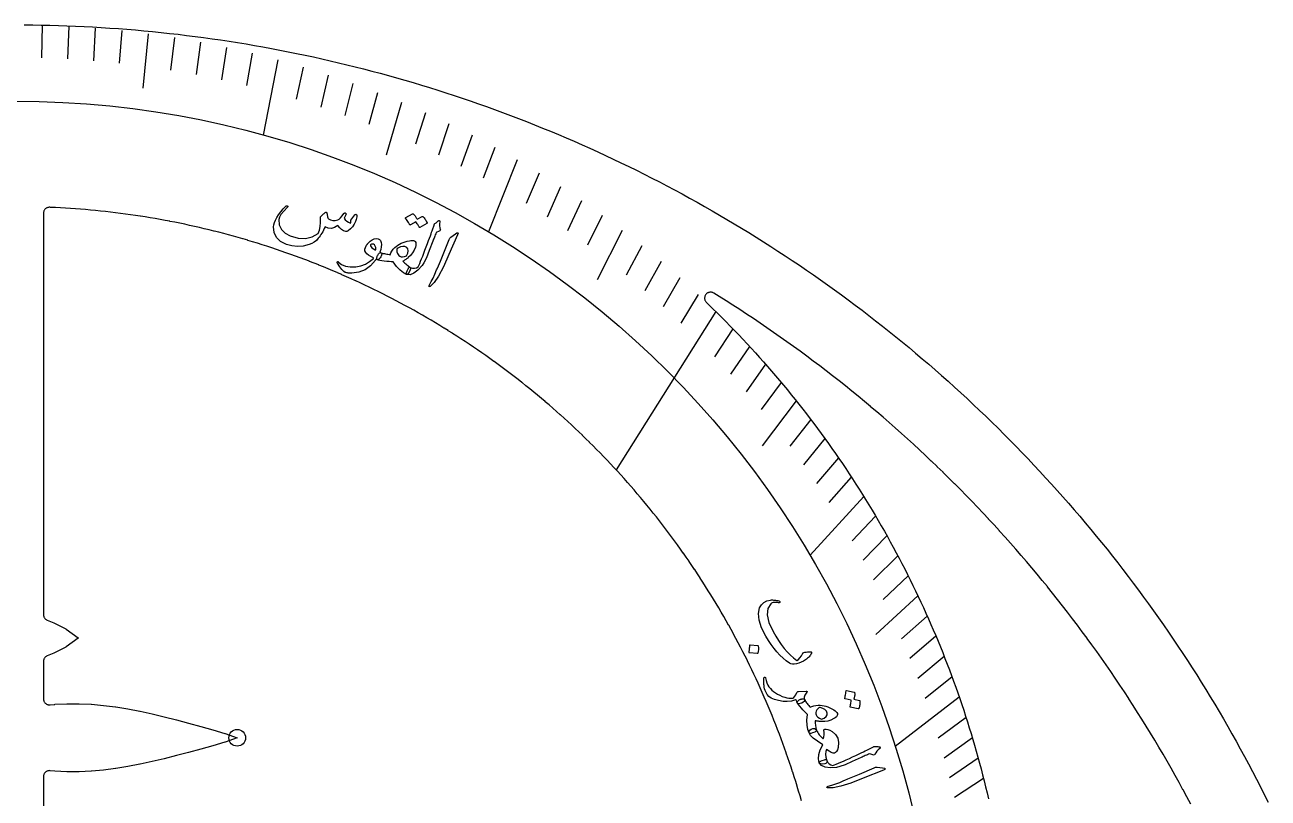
# Model space of a CAD drawing. Header units: millimetres. Extents: x -58 to 58, y -58 to 58.
# Drawn here: x 0.4 to 52.4, y 26.1 to 58.5 of the extents above; entities that cross this region are included whole.
import ezdxf

# ---------------------------------------------------------------- set-up
doc = ezdxf.new("R2010")
doc.units = ezdxf.units.MM
for name, color, linetype in [('CUT_INNER', 6, 'Continuous'), ('CUT_OUTER', 1, 'Continuous'), ('ENGRAVE', 7, 'Continuous'), ('ENGRAVE_FINE', 8, 'Continuous'), ('TEXT', 5, 'Continuous')]:
    doc.layers.add(name, color=color, linetype=linetype)

msp = doc.modelspace()

# ---------------------------------------------------------------- linework, layer by layer
at = {"layer": 'CUT_INNER'}
for points in [[(32.8834, 26.0352), (32.826, 26.2353), (32.8256, 26.2368), (32.767, 26.4366), (32.7666, 26.438), (32.7068, 26.6374), (32.7063, 26.6389), (32.6453, 26.8379), (32.6448, 26.8394), (32.5826, 27.0381), (32.5821, 27.0395), (32.5186, 27.2378), (32.5181, 27.2392), (32.4535, 27.4371), (32.453, 27.4386), (32.3871, 27.636), (32.3866, 27.6375), (32.3195, 27.8346), (32.319, 27.836), (32.2506, 28.0327), (32.2501, 28.0341), (32.1806, 28.2303), (32.1801, 28.2318), (32.1093, 28.4276), (32.1088, 28.429), (32.0369, 28.6244), (32.0363, 28.6258), (31.9632, 28.8207), (31.9627, 28.8222), (31.8883, 29.0166), (31.8878, 29.018), (31.8123, 29.212), (31.8117, 29.2135), (31.735, 29.407), (31.7344, 29.4084), (31.6565, 29.6015), (31.656, 29.6029), (31.5769, 29.7955), (31.5763, 29.7969), (31.496, 29.989), (31.4954, 29.9904), (31.414, 30.182), (31.4134, 30.1834), (31.3308, 30.3745), (31.3302, 30.3759), (31.2464, 30.5665), (31.2458, 30.5679), (31.1608, 30.7579), (31.1602, 30.7593), (31.0741, 30.9489), (31.0735, 30.9503), (30.9862, 31.1393), (30.9855, 31.1407), (30.8971, 31.3291), (30.8964, 31.3305), (30.8069, 31.5184), (30.8062, 31.5198), (30.7155, 31.7072), (30.7148, 31.7086), (30.6229, 31.8954), (30.6222, 31.8968), (30.5292, 32.083), (30.5285, 32.0844), (30.4343, 32.27), (30.4336, 32.2714), (30.3383, 32.4565), (30.3376, 32.4578), (30.2412, 32.6423), (30.2405, 32.6437), (30.1429, 32.8276), (30.1422, 32.8289), (30.0435, 33.0122), (30.0427, 33.0136), (29.9429, 33.1963), (29.9422, 33.1976), (29.8412, 33.3797), (29.8405, 33.381), (29.7384, 33.5625), (29.7377, 33.5638), (29.6345, 33.7446), (29.6337, 33.746), (29.5295, 33.9261), (29.5287, 33.9275), (29.4233, 34.107), (29.4225, 34.1083), (29.3161, 34.2872), (29.3153, 34.2885), (29.2077, 34.4668), (29.2069, 34.4681), (29.0982, 34.6457), (29.0974, 34.647), (28.9877, 34.8239), (28.9869, 34.8252), (28.876, 35.0014), (28.8752, 35.0027), (28.7633, 35.1782), (28.7625, 35.1795), (28.6495, 35.3544), (28.6486, 35.3556), (28.5346, 35.5298), (28.5337, 35.5311), (28.4186, 35.7045), (28.4178, 35.7058), (28.3016, 35.8785), (28.3007, 35.8798), (28.1835, 36.0518), (28.1826, 36.0531), (28.0643, 36.2244), (28.0634, 36.2257), (27.9441, 36.3962), (27.9432, 36.3975), (27.8228, 36.5673), (27.8219, 36.5686), (27.7005, 36.7377), (27.6996, 36.7389), (27.5771, 36.9073), (27.5762, 36.9085), (27.4527, 37.0761), (27.4518, 37.0773), (27.3272, 37.2442), (27.3263, 37.2454), (27.2008, 37.4114), (27.1998, 37.4127), (27.0733, 37.578), (27.0723, 37.5792), (26.9448, 37.7437), (26.9438, 37.7449), (26.8152, 37.9086), (26.8143, 37.9098), (26.6847, 38.0728), (26.6838, 38.0739), (26.5532, 38.2361), (26.5522, 38.2373), (26.4206, 38.3986), (26.4197, 38.3998), (26.2871, 38.5603), (26.2861, 38.5615), (26.1526, 38.7212), (26.1516, 38.7224), (26.0171, 38.8813), (26.0161, 38.8824), (25.8806, 39.0405), (25.8796, 39.0416), (25.7431, 39.1989), (25.7421, 39.2), (25.6047, 39.3564), (25.6037, 39.3575), (25.4653, 39.5131), (25.4643, 39.5142), (25.3249, 39.6689), (25.3239, 39.67), (25.1836, 39.8238), (25.1826, 39.825), (25.0414, 39.9779), (25.0403, 39.9791), (24.8982, 40.1311), (24.8971, 40.1323), (24.754, 40.2835), (24.753, 40.2846), (24.609, 40.4349), (24.6079, 40.436), (24.463, 40.5855), (24.4619, 40.5866), (24.316, 40.7351), (24.315, 40.7362), (24.1682, 40.8839), (24.1671, 40.885), (24.0195, 41.0317), (24.0184, 41.0328), (23.8698, 41.1786), (23.8687, 41.1797), (23.7193, 41.3246), (23.7182, 41.3257), (23.5678, 41.4697), (23.5667, 41.4708), (23.4155, 41.6139), (23.4144, 41.6149), (23.2623, 41.7571), (23.2612, 41.7581), (23.1082, 41.8993), (23.1071, 41.9004), (22.9533, 42.0406), (22.9521, 42.0417), (22.7975, 42.181), (22.7963, 42.182), (22.6408, 42.3204), (22.6396, 42.3214), (22.4833, 42.4588), (22.4821, 42.4599), (22.3249, 42.5963), (22.3237, 42.5973), (22.1657, 42.7328), (22.1645, 42.7338), (22.0056, 42.8683), (22.0044, 42.8693), (21.8447, 43.0029), (21.8436, 43.0038), (21.683, 43.1364), (21.6819, 43.1374), (21.5205, 43.269), (21.5193, 43.2699), (21.3572, 43.4005), (21.356, 43.4015), (21.1931, 43.531), (21.1919, 43.532), (21.0281, 43.6606), (21.0269, 43.6615), (20.8624, 43.7891), (20.8612, 43.79), (20.6959, 43.9166), (20.6947, 43.9175), (20.5286, 44.0431), (20.5274, 44.044), (20.3606, 44.1685), (20.3593, 44.1694), (20.1918, 44.2929), (20.1905, 44.2938), (20.0222, 44.4163), (20.0209, 44.4172), (19.8518, 44.5386), (19.8506, 44.5395), (19.6807, 44.6599), (19.6795, 44.6608), (19.5089, 44.7802), (19.5077, 44.781), (19.3364, 44.8993), (19.3351, 44.9002), (19.1631, 45.0174), (19.1618, 45.0183), (18.9891, 45.1345), (18.9878, 45.1353), (18.8143, 45.2505), (18.8131, 45.2513), (18.6389, 45.3654), (18.6376, 45.3662), (18.4628, 45.4792), (18.4615, 45.48), (18.2859, 45.592), (18.2846, 45.5928), (18.1084, 45.7036), (18.1071, 45.7044), (17.9302, 45.8142), (17.9289, 45.815), (17.7513, 45.9236), (17.75, 45.9244), (17.5718, 46.032), (17.5705, 46.0328), (17.3916, 46.1393), (17.3903, 46.1401), (17.2107, 46.2454), (17.2094, 46.2462), (17.0292, 46.3505), (17.0279, 46.3513), (16.8471, 46.4544), (16.8457, 46.4552), (16.6643, 46.5572), (16.6629, 46.558), (16.4809, 46.6589), (16.4795, 46.6597), (16.2968, 46.7595), (16.2955, 46.7602), (16.1122, 46.8589), (16.1108, 46.8596), (15.9269, 46.9572), (15.9256, 46.9579), (15.7411, 47.0544), (15.7397, 47.0551), (15.5546, 47.1504), (15.5533, 47.1511), (15.3676, 47.2452), (15.3662, 47.2459), (15.18, 47.339), (15.1786, 47.3396), (14.9918, 47.4315), (14.9904, 47.4322), (14.8031, 47.5229), (14.8017, 47.5236), (14.6138, 47.6132), (14.6124, 47.6138), (14.4239, 47.7023), (14.4225, 47.7029), (14.2335, 47.7902), (14.2321, 47.7908), (14.0426, 47.8769), (14.0412, 47.8776), (13.8511, 47.9625), (13.8497, 47.9631), (13.6592, 48.0469), (13.6578, 48.0475), (13.4667, 48.1301), (13.4653, 48.1308), (13.2737, 48.2122), (13.2722, 48.2128), (13.0802, 48.293), (13.0787, 48.2936), (12.8862, 48.3727), (12.8847, 48.3733), (12.6917, 48.4512), (12.6903, 48.4517), (12.4967, 48.5285), (12.4953, 48.529), (12.3013, 48.6045), (12.2999, 48.6051), (12.1054, 48.6794), (12.104, 48.68), (11.9091, 48.7531), (11.9076, 48.7536), (11.7123, 48.8256), (11.7108, 48.8261), (11.515, 48.8968), (11.5136, 48.8973), (11.3174, 48.9669), (11.3159, 48.9674), (11.1193, 49.0357), (11.1178, 49.0362), (10.9207, 49.1033), (10.9193, 49.1038), (10.7218, 49.1697), (10.7204, 49.1702), (10.5225, 49.2349), (10.521, 49.2354), (10.3228, 49.2988), (10.3213, 49.2993), (10.1227, 49.3616), (10.1212, 49.362), (9.9222, 49.4231), (9.9207, 49.4235), (9.7213, 49.4833), (9.7198, 49.4838), (9.5201, 49.5424), (9.5186, 49.5428), (9.3185, 49.6002), (9.317, 49.6006), (9.1165, 49.6567), (9.115, 49.6571), (8.9142, 49.712), (8.9127, 49.7124), (8.7116, 49.7661), (8.7101, 49.7665), (8.5087, 49.8189), (8.5072, 49.8193), (8.3054, 49.8705), (8.3039, 49.8709), (8.1018, 49.9209), (8.1003, 49.9212), (7.8979, 49.97), (7.8964, 49.9703), (7.6937, 50.0178), (7.6922, 50.0181), (7.4892, 50.0644), (7.4877, 50.0647), (7.2845, 50.1097), (7.283, 50.11), (7.0795, 50.1538), (7.078, 50.1541), (6.8742, 50.1966), (6.8727, 50.1969), (6.6686, 50.2381), (6.6671, 50.2384), (6.4628, 50.2784), (6.4613, 50.2787), (6.2567, 50.3174), (6.2552, 50.3177), (6.0504, 50.3552), (6.0489, 50.3555), (5.8439, 50.3917), (5.8424, 50.3919), (5.6372, 50.4269), (5.6357, 50.4272), (5.4303, 50.4609), (5.4287, 50.4611), (5.2231, 50.4935), (5.2216, 50.4938), (5.0157, 50.525), (5.0142, 50.5252), (4.8082, 50.5551), (4.8067, 50.5553), (4.6005, 50.584), (4.599, 50.5842), (4.3926, 50.6116), (4.3911, 50.6118), (4.1845, 50.6379), (4.183, 50.6381), (3.9763, 50.6629), (3.9748, 50.6631), (3.768, 50.6867), (3.7664, 50.6868), (3.5595, 50.7091), (3.5579, 50.7093), (3.3508, 50.7303), (3.3493, 50.7305), (3.1421, 50.7503), (3.1405, 50.7504), (2.9332, 50.7689), (2.9316, 50.769), (2.7242, 50.7863), (2.7226, 50.7864), (2.5151, 50.8023), (2.5135, 50.8024), (2.3059, 50.8171), (2.3043, 50.8172), (2.0966, 50.8306), (2.0951, 50.8307), (1.8872, 50.8429), (1.8857, 50.8429), (1.6778, 50.8538), (1.6763, 50.8539), (1.4683, 50.8634), (1.4668, 50.8635), (1.43, 50.865), (1.4048, 50.8647), (1.3798, 50.8619), (1.3552, 50.8566), (1.3313, 50.8489), (1.3082, 50.8388), (1.2863, 50.8264), (1.2658, 50.8119), (1.2468, 50.7954), (1.2295, 50.7771), (1.2142, 50.7572), (1.201, 50.7358), (1.19, 50.7131), (1.1813, 50.6895), (1.175, 50.6652), (1.1713, 50.6403), (1.17, 50.6152), (1.17, 33.8261), (1.1712, 33.8016), (1.1748, 33.7773), (1.1808, 33.7535), (1.189, 33.7304), (1.1995, 33.7082), (1.2122, 33.6872), (1.2268, 33.6675), (1.2433, 33.6493), (1.2615, 33.6328), (1.2812, 33.6182), (1.3022, 33.6056), (1.3244, 33.5951), (1.5979, 33.482), (1.6067, 33.4779), (2.1064, 33.2243), (2.1109, 33.2217), (2.1153, 33.2188), (2.6148, 32.849), (2.6193, 32.8454), (2.6148, 32.8417), (2.1153, 32.472), (2.1109, 32.469), (2.1064, 32.4665), (1.6067, 32.2128), (1.5979, 32.2088), (1.3244, 32.0956), (1.3022, 32.0852), (1.2812, 32.0726), (1.2615, 32.0579), (1.2433, 32.0415), (1.2268, 32.0233), (1.2122, 32.0036), (1.1995, 31.9825), (1.189, 31.9603), (1.1808, 31.9372), (1.1748, 31.9134), (1.1712, 31.8892), (1.17, 31.8646), (1.17, 30.2977), (1.1712, 30.2732), (1.1748, 30.2489), (1.1808, 30.225), (1.1891, 30.2019), (1.1996, 30.1797), (1.2123, 30.1586), (1.2269, 30.1389), (1.2434, 30.1207), (1.2617, 30.1043), (1.2814, 30.0897), (1.3025, 30.0771), (1.3247, 30.0666), (1.3479, 30.0583), (1.3717, 30.0524), (1.396, 30.0489), (1.4206, 30.0477), (1.4451, 30.049), (1.6437, 30.069), (1.6502, 30.0695), (2.1525, 30.094), (2.1587, 30.0941), (2.6614, 30.0937), (2.6672, 30.0936), (3.1704, 30.07), (3.1756, 30.0697), (3.6793, 30.0247), (3.6841, 30.0242), (4.1883, 29.9599), (4.1925, 29.9593), (4.6973, 29.8776), (4.7009, 29.877), (5.2063, 29.7803), (5.2093, 29.7797), (5.7153, 29.6702), (5.7177, 29.6696), (6.2243, 29.5496), (6.2261, 29.5491), (6.7332, 29.4208), (6.7346, 29.4205), (7.2416, 29.2861), (7.7504, 29.1467), (8.2593, 29.0034), (8.2606, 29.003), (8.7651, 28.8552), (8.7722, 28.8529), (9.2713, 28.6735), (9.2765, 28.6714), (9.2713, 28.6692), (8.7722, 28.4898), (8.7651, 28.4875), (8.2606, 28.3397), (8.2593, 28.3393), (7.7521, 28.1965), (7.2436, 28.0572), (6.7346, 27.9222), (6.7332, 27.9219), (6.2261, 27.7936), (6.2243, 27.7931), (5.7177, 27.6731), (5.7153, 27.6726), (5.2093, 27.563), (5.2063, 27.5624), (4.7009, 27.4657), (4.6973, 27.4651), (4.1925, 27.3835), (4.1883, 27.3829), (3.6841, 27.3185), (3.6793, 27.318), (3.1756, 27.2731), (3.1704, 27.2727), (2.6672, 27.2492), (2.6614, 27.249), (2.1587, 27.2486), (2.1525, 27.2488), (1.6502, 27.2732), (1.6437, 27.2737), (1.4451, 27.2937), (1.4206, 27.295), (1.396, 27.2939), (1.3717, 27.2903), (1.3479, 27.2844), (1.3247, 27.2761), (1.3025, 27.2657), (1.2814, 27.2531), (1.2617, 27.2385), (1.2434, 27.222), (1.2269, 27.2038), (1.2123, 27.1841), (1.1996, 27.163), (1.1891, 27.1408), (1.1808, 27.1177), (1.1748, 27.0939), (1.1712, 27.0695), (1.17, 27.045), (1.17, 17.0003)], [(49.1722, 25.8973), (49.0131, 26.1972), (49.0124, 26.1985), (48.8515, 26.4974), (48.8507, 26.4988), (48.688, 26.7967), (48.6872, 26.798), (48.5226, 27.0949), (48.5219, 27.0963), (48.3555, 27.3921), (48.3547, 27.3935), (48.1865, 27.6883), (48.1857, 27.6897), (48.0157, 27.9835), (48.0149, 27.9848), (47.8431, 28.2776), (47.8423, 28.2789), (47.6687, 28.5706), (47.6679, 28.5719), (47.4925, 28.8626), (47.4917, 28.8639), (47.3145, 29.1534), (47.3137, 29.1547), (47.1347, 29.4432), (47.1339, 29.4445), (46.9531, 29.7318), (46.9523, 29.7331), (46.7698, 30.0194), (46.769, 30.0207), (46.5848, 30.3058), (46.5839, 30.3071), (46.3979, 30.5911), (46.3971, 30.5923), (46.2093, 30.8752), (46.2085, 30.8765), (46.019, 31.1581), (46.0182, 31.1594), (45.827, 31.4399), (45.8261, 31.4412), (45.6332, 31.7205), (45.6323, 31.7218), (45.4377, 31.9999), (45.4368, 32.0012), (45.2405, 32.2781), (45.2396, 32.2794), (45.0416, 32.5551), (45.0407, 32.5563), (44.841, 32.8309), (44.8401, 32.8321), (44.6387, 33.1054), (44.6378, 33.1066), (44.4347, 33.3786), (44.4338, 33.3799), (44.2291, 33.6507), (44.2282, 33.6519), (44.0218, 33.9214), (44.0209, 33.9226), (43.8128, 34.1909), (43.8119, 34.1921), (43.6022, 34.4591), (43.6013, 34.4603), (43.3899, 34.726), (43.389, 34.7272), (43.1761, 34.9915), (43.1751, 34.9927), (42.9605, 35.2558), (42.9596, 35.257), (42.7434, 35.5187), (42.7424, 35.5199), (42.5247, 35.7803), (42.5237, 35.7815), (42.3043, 36.0406), (42.3033, 36.0418), (42.0824, 36.2995), (42.0814, 36.3007), (41.8589, 36.557), (41.8579, 36.5582), (41.6338, 36.8132), (41.6327, 36.8143), (41.4071, 37.0679), (41.4061, 37.0691), (41.1789, 37.3213), (41.1778, 37.3225), (40.9491, 37.5733), (40.9481, 37.5744), (40.7178, 37.8238), (40.7167, 37.825), (40.4849, 38.073), (40.4839, 38.0741), (40.2506, 38.3207), (40.2495, 38.3218), (40.0147, 38.5669), (40.0136, 38.568), (39.7773, 38.8117), (39.7762, 38.8128), (39.5384, 39.055), (39.5373, 39.0561), (39.298, 39.2969), (39.2969, 39.298), (39.0561, 39.5373), (39.055, 39.5384), (38.8128, 39.7762), (38.8117, 39.7773), (38.568, 40.0136), (38.5669, 40.0147), (38.3218, 40.2495), (38.3207, 40.2506), (38.0741, 40.4839), (38.073, 40.4849), (37.825, 40.7167), (37.8238, 40.7178), (37.5744, 40.9481), (37.5733, 40.9491), (37.3225, 41.1778), (37.3213, 41.1789), (37.0691, 41.4061), (37.0679, 41.4071), (36.8143, 41.6327), (36.8132, 41.6338), (36.5582, 41.8579), (36.557, 41.8589), (36.3007, 42.0814), (36.2995, 42.0824), (36.0418, 42.3033), (36.0406, 42.3043), (35.7815, 42.5237), (35.7803, 42.5247), (35.5199, 42.7424), (35.5187, 42.7434), (35.257, 42.9596), (35.2558, 42.9605), (34.9927, 43.1751), (34.9915, 43.1761), (34.7272, 43.389), (34.726, 43.3899), (34.4603, 43.6013), (34.4591, 43.6022), (34.1921, 43.8119), (34.1909, 43.8128), (33.9226, 44.0209), (33.9214, 44.0218), (33.6519, 44.2282), (33.6507, 44.2291), (33.3799, 44.4338), (33.3786, 44.4347), (33.1066, 44.6378), (33.1054, 44.6387), (32.8321, 44.8401), (32.8309, 44.841), (32.5563, 45.0407), (32.5551, 45.0416), (32.2794, 45.2396), (32.2781, 45.2405), (32.0012, 45.4368), (31.9999, 45.4377), (31.7218, 45.6323), (31.7205, 45.6332), (31.4412, 45.8261), (31.4399, 45.827), (31.1594, 46.0182), (31.1581, 46.019), (30.8765, 46.2085), (30.8752, 46.2093), (30.5923, 46.3971), (30.5911, 46.3979), (30.3071, 46.5839), (30.3058, 46.5848), (30.0207, 46.769), (30.0194, 46.7698), (29.7331, 46.9523), (29.7318, 46.9531), (29.4445, 47.1339), (29.4432, 47.1347), (29.215, 47.2763), (29.1936, 47.2881), (29.1712, 47.2978), (29.148, 47.3053), (29.1241, 47.3105), (29.0998, 47.3133), (29.0754, 47.3137), (29.051, 47.3117), (29.027, 47.3074), (29.0035, 47.3008), (28.9807, 47.2919), (28.959, 47.2808), (28.9384, 47.2676), (28.9192, 47.2525), (28.9015, 47.2356), (28.8856, 47.217), (28.8716, 47.197), (28.8596, 47.1757), (28.8498, 47.1534), (28.8422, 47.1302), (28.8368, 47.1063), (28.8339, 47.0821), (28.8333, 47.0576), (28.8351, 47.0333), (28.8392, 47.0092), (28.8457, 46.9856), (28.8545, 46.9628), (28.8655, 46.941), (28.8785, 46.9203), (28.8935, 46.901), (28.9103, 46.8833), (28.9958, 46.8013), (29.1799, 46.6228), (29.3628, 46.4432), (29.5447, 46.2625), (29.7254, 46.0807), (29.905, 45.8977), (30.0835, 45.7137), (30.2609, 45.5285), (30.4371, 45.3423), (30.6122, 45.155), (30.7861, 44.9667), (30.9588, 44.7772), (31.1304, 44.5867), (31.3008, 44.3952), (31.4701, 44.2026), (31.6381, 44.009), (31.805, 43.8144), (31.9707, 43.6187), (32.1352, 43.422), (32.2984, 43.2243), (32.4604, 43.0257), (32.6213, 42.826), (32.7809, 42.6254), (32.9392, 42.4237), (33.0963, 42.2211), (33.2522, 42.0176), (33.4068, 41.8131), (33.5602, 41.6076), (33.7123, 41.4012), (33.8631, 41.1939), (34.0126, 40.9857), (34.1609, 40.7765), (34.3079, 40.5664), (34.4536, 40.3555), (34.598, 40.1436), (34.7411, 39.9309), (34.8829, 39.7173), (35.0233, 39.5028), (35.1625, 39.2875), (35.3003, 39.0713), (35.4368, 38.8543), (35.572, 38.6365), (35.7058, 38.4178), (35.8383, 38.1983), (35.9694, 37.978), (36.0992, 37.7569), (36.2276, 37.535), (36.3547, 37.3123), (36.4804, 37.0888), (36.6047, 36.8646), (36.7276, 36.6396), (36.8492, 36.4139), (36.9693, 36.1874), (37.0881, 35.9602), (37.2055, 35.7323), (37.3215, 35.5037), (37.436, 35.2743), (37.5492, 35.0442), (37.661, 34.8135), (37.7713, 34.5821), (37.8802, 34.35), (37.9877, 34.1172), (38.0937, 33.8838), (38.1983, 33.6497), (38.3015, 33.415), (38.4033, 33.1797), (38.5036, 32.9438), (38.6024, 32.7072), (38.6998, 32.47), (38.7957, 32.2323), (38.8902, 31.994), (38.9832, 31.755), (39.0747, 31.5156), (39.1648, 31.2755), (39.2534, 31.0349), (39.3405, 30.7938), (39.4261, 30.5522), (39.5103, 30.31), (39.593, 30.0673), (39.6741, 29.8241), (39.7538, 29.5804), (39.832, 29.3363), (39.9087, 29.0916), (39.9839, 28.8465), (40.0575, 28.6009), (40.1297, 28.3549), (40.2004, 28.1085), (40.2695, 27.8616), (40.3371, 27.6143), (40.4032, 27.3666), (40.4678, 27.1185), (40.5309, 26.87), (40.5924, 26.6211), (40.6524, 26.3718), (40.7109, 26.1222)]]:
    msp.add_lwpolyline(points, dxfattribs=at)
at = {"layer": 'CUT_OUTER'}
msp.add_lwpolyline([(0.3589, 58.4989), (0.7179, 58.4956), (1.0768, 58.4901), (1.3942, 58.4833), (1.3942, 58.4833), (1.4349, 58.4824), (1.7937, 58.4725), (2.1525, 58.4604), (2.5111, 58.4461), (2.8697, 58.4296), (3.2282, 58.4109), (3.5865, 58.39), (3.9447, 58.3668), (4.3028, 58.3415), (4.6607, 58.314), (5.0184, 58.2844), (5.3759, 58.2525), (5.7332, 58.2184), (6.0904, 58.1821), (6.4472, 58.1436), (6.8039, 58.103), (7.1603, 58.0601), (7.5164, 58.0151), (7.8722, 57.9679), (8.2278, 57.9185), (8.583, 57.8669), (8.9379, 57.8132), (9.2924, 57.7573), (9.6467, 57.6991), (10.0005, 57.6389), (10.354, 57.5764), (10.7071, 57.5118), (11.0598, 57.445), (11.412, 57.3761), (11.7639, 57.305), (12.1153, 57.2317), (12.4662, 57.1563), (12.8167, 57.0787), (13.1667, 56.999), (13.5162, 56.9172), (13.8651, 56.8332), (14.2136, 56.747), (14.5615, 56.6587), (14.9089, 56.5683), (15.2557, 56.4758), (15.602, 56.3811), (15.9476, 56.2843), (16.2927, 56.1854), (16.6371, 56.0844), (16.9809, 55.9812), (17.3241, 55.876), (17.6666, 55.7686), (18.0085, 55.6592), (18.3497, 55.5476), (18.6901, 55.434), (19.0299, 55.3183), (19.369, 55.2005), (19.7073, 55.0806), (20.0449, 54.9586), (20.3818, 54.8346), (20.7179, 54.7085), (21.0531, 54.5804), (21.3876, 54.4501), (21.7213, 54.3179), (22.0542, 54.1836), (22.3863, 54.0472), (22.7175, 53.9089), (23.0478, 53.7685), (23.3773, 53.626), (23.7059, 53.4816), (24.0336, 53.3351), (24.3604, 53.1866), (24.6863, 53.0362), (25.0113, 52.8837), (25.3353, 52.7292), (25.6584, 52.5728), (25.9805, 52.4144), (26.3016, 52.254), (26.6217, 52.0916), (26.9408, 51.9273), (27.2589, 51.761), (27.576, 51.5928), (27.8921, 51.4226), (28.2071, 51.2505), (28.521, 51.0764), (28.8339, 50.9005), (29.1457, 50.7226), (29.4563, 50.5428), (29.7659, 50.3611), (30.0744, 50.1775), (30.3817, 49.992), (30.6878, 49.8047), (30.9929, 49.6154), (31.2967, 49.4243), (31.5994, 49.2314), (31.9009, 49.0366), (32.2012, 48.8399), (32.5002, 48.6414), (32.7981, 48.4411), (33.0947, 48.2389), (33.39, 48.0349), (33.6842, 47.8291), (33.977, 47.6216), (34.2686, 47.4122), (34.5588, 47.201), (34.8478, 46.9881), (35.1355, 46.7734), (35.4218, 46.5569), (35.7068, 46.3387), (35.9904, 46.1187), (36.2727, 45.897), (36.5537, 45.6736), (36.8332, 45.4485), (37.1114, 45.2216), (37.3882, 44.993), (37.6636, 44.7628), (37.9375, 44.5308), (38.21, 44.2972), (38.4811, 44.0619), (38.7507, 43.825), (39.0189, 43.5864), (39.2856, 43.3462), (39.5509, 43.1043), (39.8146, 42.8608), (40.0768, 42.6157), (40.3376, 42.369), (40.5968, 42.1207), (40.8545, 41.8708), (41.1106, 41.6193), (41.3652, 41.3663), (41.6182, 41.1117), (41.8697, 40.8556), (42.1196, 40.5979), (42.3679, 40.3387), (42.6146, 40.0779), (42.8598, 39.8157), (43.1033, 39.552), (43.3451, 39.2868), (43.5854, 39.0201), (43.824, 38.7519), (44.0609, 38.4823), (44.2962, 38.2112), (44.5298, 37.9387), (44.7618, 37.6647), (44.9921, 37.3894), (45.2206, 37.1126), (45.4475, 36.8344), (45.6726, 36.5549), (45.8961, 36.2739), (46.1178, 35.9916), (46.3378, 35.708), (46.556, 35.423), (46.7725, 35.1367), (46.9872, 34.849), (47.2001, 34.5601), (47.4113, 34.2698), (47.6207, 33.9782), (47.8283, 33.6854), (48.0341, 33.3913), (48.238, 33.0959), (48.4402, 32.7993), (48.6405, 32.5015), (48.8391, 32.2024), (49.0357, 31.9022), (49.2306, 31.6007), (49.4235, 31.298), (49.6146, 30.9942), (49.8039, 30.6891), (49.9912, 30.383), (50.1767, 30.0757), (50.3603, 29.7672), (50.542, 29.4577), (50.7218, 29.147), (50.8997, 28.8352), (51.0757, 28.5224), (51.2497, 28.2084), (51.4218, 27.8934), (51.592, 27.5774), (51.7603, 27.2603), (51.9266, 26.9422), (52.0909, 26.6231), (52.2533, 26.3029), (52.4137, 25.9818)], dxfattribs=at)
at = {"layer": 'ENGRAVE'}
for points in [[(10.973, 57.0334), (10.3677, 53.8871)], [(20.9875, 52.8466), (19.7944, 49.8423)], [(29.2979, 46.5072), (25.1267, 39.8858)], [(35.4923, 38.7653), (33.2447, 36.3104)], [(39.4901, 30.3686), (36.8078, 28.3058)]]:
    msp.add_lwpolyline(points, dxfattribs=at)
for centre, radius in [((0, 16.7167), 38.5892), ((9.2774, 28.6714), 0.351)]:
    msp.add_circle(centre, radius, dxfattribs=at)
at = {"layer": 'ENGRAVE_FINE'}
for points in [[(1.1139, 58.4851), (1.0878, 57.1165)], [(2.2268, 58.4406), (2.1746, 57.0726)], [(3.3376, 58.3665), (3.2594, 56.9994)], [(4.4454, 58.2628), (4.3412, 56.8973)], [(5.5492, 58.1299), (5.3322, 55.857)], [(6.6479, 57.9678), (6.4918, 56.6063)], [(7.7406, 57.7767), (7.5586, 56.418)], [(8.8263, 57.5571), (8.6184, 56.2015)], [(9.9041, 57.3092), (9.6704, 55.9571)], [(12.0321, 56.7301), (11.7471, 55.3862)], [(13.0806, 56.3997), (12.77, 55.0605)], [(14.1176, 56.0427), (13.7815, 54.7087)], [(15.1422, 55.6597), (14.7808, 54.3312)], [(16.1537, 55.2511), (15.5091, 53.0466)], [(17.1512, 54.8176), (16.7394, 53.5014)], [(18.134, 54.3598), (17.6972, 53.0503)], [(19.1015, 53.8782), (18.6398, 52.5759)], [(20.0528, 53.3736), (19.5664, 52.0788)], [(21.9048, 52.2979), (21.3693, 51.0194)], [(22.8042, 51.7283), (22.2444, 50.4585)], [(23.6852, 51.1384), (23.1013, 49.8777)], [(24.5472, 50.5291), (23.9394, 49.2779)], [(25.3898, 49.901), (24.3367, 47.8313)], [(26.2126, 49.255), (25.5574, 48.0239)], [(27.0151, 48.5919), (26.3366, 47.3714)], [(27.7971, 47.9123), (27.0953, 46.7028)], [(28.5581, 47.2172), (27.8334, 46.019)], [(30.0163, 45.7832), (29.2464, 44.6088)], [(30.7131, 45.046), (29.9208, 43.8841)], [(31.388, 44.2964), (30.5737, 43.1472)], [(32.0409, 43.5351), (31.2048, 42.3991)], [(32.6717, 42.7629), (31.2412, 40.8906)], [(33.2803, 41.9806), (32.4014, 40.8719)], [(33.8667, 41.1889), (32.9667, 40.0944)], [(34.4308, 40.3887), (33.5101, 39.3087)], [(34.9727, 39.5806), (34.0315, 38.5154)], [(35.9897, 37.9436), (35.0085, 36.909)], [(36.4651, 37.1161), (35.4642, 36.0974)], [(36.9185, 36.2836), (35.8983, 35.281)], [(37.3501, 35.4468), (36.3109, 34.4605)], [(37.7599, 34.6062), (35.9947, 32.9884)], [(38.1482, 33.7624), (37.072, 32.8099)], [(38.5152, 32.9162), (37.4209, 31.981)], [(38.861, 32.0681), (37.749, 31.1505)], [(39.1859, 31.2187), (38.0565, 30.319)], [(39.7739, 29.5182), (38.6108, 28.655)], [(40.0375, 28.6682), (38.8582, 27.8237)], [(40.2813, 27.8189), (39.0859, 26.9934)], [(40.5054, 26.971), (39.2945, 26.1647)]]:
    msp.add_lwpolyline(points, dxfattribs=at)
at = {"layer": 'TEXT'}
for points in [[(14.1991, 50.5509), (14.2114, 50.5632), (14.2236, 50.5705), (14.2358, 50.5729), (14.2479, 50.5703), (14.2617, 50.5625), (14.2718, 50.5522), (14.2784, 50.5394), (14.2814, 50.5242), (14.2831, 50.4735), (14.2748, 50.4151), (14.2567, 50.3489), (14.2286, 50.2748), (14.1706, 50.159), (14.1004, 50.0554), (14.0179, 49.9639), (13.9234, 49.8844), (13.8954, 49.8675), (13.868, 49.8567), (13.8413, 49.8522), (13.8152, 49.8539), (13.7303, 49.8829), (13.6471, 49.9344), (13.5656, 50.0082), (13.4855, 50.1045), (13.3517, 50.0208), (13.2185, 49.9826), (13.0856, 49.9898), (12.9526, 50.0426), (12.9202, 49.9719), (12.8869, 49.9048), (12.8528, 49.8411), (12.818, 49.781), (12.7822, 49.724), (12.7453, 49.6696), (12.7073, 49.6178), (12.6682, 49.5687), (12.5887, 49.4834), (12.4983, 49.4112), (12.3969, 49.3519), (12.2846, 49.3054), (12.0413, 49.244), (11.8024, 49.2248), (11.5672, 49.2478), (11.3349, 49.3129), (11.0908, 49.4373), (10.9191, 49.6009), (10.8195, 49.8049), (10.7921, 50.0501), (10.8039, 50.1314), (10.8312, 50.2231), (10.8741, 50.3253), (10.9329, 50.4377), (11.0078, 50.5575), (11.098, 50.6781), (11.2039, 50.7993), (11.3254, 50.9209), (11.3344, 50.9282), (11.3437, 50.9323), (11.3535, 50.9334), (11.3638, 50.9315), (11.3733, 50.9273), (11.381, 50.9219), (11.3867, 50.9151), (11.3906, 50.9071), (11.3915, 50.8968), (11.3897, 50.887), (11.3851, 50.8776), (11.3778, 50.8687), (11.2204, 50.7054), (11.1081, 50.5654), (11.0403, 50.4489), (11.0166, 50.3563), (11.0373, 50.1279), (11.1242, 49.9378), (11.2773, 49.7854), (11.4966, 49.6696), (11.8271, 49.5764), (12.1308, 49.5611), (12.4093, 49.6246), (12.6635, 49.7676), (12.7157, 49.9057), (12.7492, 50.0599), (12.7636, 50.2301), (12.7585, 50.4166), (12.7563, 50.4361), (12.7573, 50.4524), (12.7616, 50.4656), (12.769, 50.4755), (12.8021, 50.5069), (12.8335, 50.5362), (12.8631, 50.5635), (12.891, 50.5887), (12.9169, 50.6114), (12.9408, 50.6312), (12.9627, 50.6481), (12.9824, 50.6621), (12.9926, 50.6673), (13.0014, 50.6676), (13.0089, 50.6631), (13.0149, 50.6536), (13.0174, 50.6472), (13.0207, 50.6376), (13.0247, 50.6247), (13.0294, 50.6086), (13.0345, 50.5894), (13.0394, 50.5673), (13.0441, 50.5423), (13.0487, 50.5144), (13.0589, 50.4602), (13.0695, 50.4196), (13.0803, 50.3927), (13.0915, 50.3795), (13.1779, 50.3371), (13.2731, 50.3172), (13.3773, 50.3196), (13.4907, 50.3444), (13.5392, 50.3715), (13.5977, 50.4243), (13.6662, 50.5028), (13.7448, 50.6069), (13.7523, 50.6168), (13.7618, 50.6239), (13.7731, 50.6282), (13.7864, 50.6298), (13.7981, 50.6295), (13.8084, 50.6268), (13.8171, 50.6217), (13.8244, 50.6143), (13.8289, 50.5876), (13.8176, 50.5456), (13.7903, 50.4881), (13.7473, 50.4153), (13.7994, 50.3447), (13.862, 50.2866), (13.9351, 50.2409), (14.0188, 50.2075), (14.0281, 50.2327), (14.0334, 50.2542), (14.0345, 50.272), (14.0315, 50.2859), (14.0272, 50.2997), (14.0263, 50.312), (14.0289, 50.3229), (14.0348, 50.3324)], [(17.012, 50.4851), (17.0184, 50.487), (17.0257, 50.4864), (17.0338, 50.4833), (17.0429, 50.4777), (17.0707, 50.4485), (17.0968, 50.4185), (17.1211, 50.3879), (17.1436, 50.3565), (17.1646, 50.3241), (17.184, 50.2904), (17.2019, 50.2554), (17.2182, 50.2191), (17.2201, 50.2096), (17.2188, 50.2012), (17.2142, 50.194), (17.2065, 50.1879), (16.9156, 50.0225), (16.9095, 50.0215), (16.9029, 50.0248), (16.8959, 50.0325), (16.8883, 50.0446), (16.884, 50.0544), (16.876, 50.0688), (16.8646, 50.0879), (16.8495, 50.1116), (16.8308, 50.1402), (16.8083, 50.1741), (16.7819, 50.2132), (16.7516, 50.2575), (16.5251, 50.1276), (16.5162, 50.1246), (16.5078, 50.127), (16.5, 50.1347), (16.4926, 50.1478), (16.4863, 50.1591), (16.476, 50.1765), (16.4618, 50.1999), (16.4436, 50.2293), (16.421, 50.265), (16.3936, 50.3071), (16.3612, 50.3556), (16.3239, 50.4105), (16.3209, 50.4181), (16.321, 50.4242), (16.324, 50.4289), (16.3301, 50.4321), (16.6168, 50.5911), (16.6232, 50.5931), (16.6305, 50.5926), (16.6387, 50.5896), (16.6478, 50.5841), (16.6723, 50.5609), (16.6952, 50.5367), (16.7165, 50.5114), (16.7363, 50.4851), (16.7545, 50.4579), (16.7713, 50.4302), (16.7867, 50.4018), (16.8007, 50.3729)], [(17.546, 50.1816), (17.597, 50.2227), (17.6371, 50.2554), (17.6663, 50.2798), (17.6846, 50.2959), (17.6974, 50.3055), (17.7099, 50.3106), (17.7222, 50.3111), (17.7344, 50.3071), (17.7459, 50.2984), (17.7532, 50.2867), (17.7562, 50.2721), (17.7549, 50.2546), (17.7463, 50.1698), (17.7469, 50.0891), (17.7565, 50.0123), (17.7752, 49.9395), (17.7793, 49.9172), (17.7735, 49.8976), (17.7577, 49.8808), (17.7319, 49.8667), (17.6038, 49.8057), (17.5849, 49.7579), (17.5664, 49.711), (17.5483, 49.6648), (17.5306, 49.6195), (17.5134, 49.575), (17.4966, 49.5314), (17.4802, 49.4885), (17.4642, 49.4465), (17.3153, 49.0576), (17.1905, 48.7582), (17.0905, 48.5477), (17.0155, 48.4261), (16.8325, 48.2306), (16.6636, 48.104), (16.5086, 48.0463), (16.367, 48.0575), (16.3638, 48.0591), (16.3606, 48.0608), (16.3574, 48.0625), (16.3542, 48.0641), (16.3448, 48.0924), (16.3544, 48.1408), (16.3832, 48.2093), (16.4311, 48.2979), (16.4513, 48.3294), (16.4729, 48.3488), (16.496, 48.356), (16.5203, 48.351), (16.6109, 48.3246), (16.6948, 48.3186), (16.7722, 48.3331), (16.8431, 48.3681), (16.8766, 48.4375), (16.9127, 48.5175), (16.9516, 48.6081), (16.9932, 48.7092), (17.0374, 48.8203), (17.0842, 48.941), (17.1336, 49.0713), (17.1855, 49.2112), (17.2374, 49.3481), (17.2836, 49.4715), (17.324, 49.5812), (17.3588, 49.6772), (17.3884, 49.7594), (17.4131, 49.8275), (17.4331, 49.8814), (17.4483, 49.9212), (17.5118, 50.1248), (17.5204, 50.1437), (17.5289, 50.1594), (17.5374, 50.1721), (17.546, 50.1816)], [(15.0631, 48.6599), (14.858, 48.4216), (14.6239, 48.2508), (14.361, 48.1467), (14.0691, 48.1084), (14.0309, 48.1083), (13.9936, 48.1094), (13.9575, 48.1118), (13.9224, 48.1154), (13.8887, 48.1204), (13.8566, 48.1269), (13.8261, 48.135), (13.7973, 48.1445), (13.7328, 48.185), (13.6575, 48.2626), (13.5711, 48.3772), (13.4729, 48.5288), (13.4638, 48.5484), (13.4605, 48.565), (13.4631, 48.5787), (13.4717, 48.5893), (13.4834, 48.5953), (13.4953, 48.5953), (13.5076, 48.5891), (13.5201, 48.5768), (13.6429, 48.467), (13.8035, 48.3978), (14.0025, 48.3685), (14.2406, 48.3783), (14.4507, 48.4183), (14.643, 48.4893), (14.8176, 48.5917), (14.9745, 48.7259), (14.9767, 48.7322), (14.9771, 48.7378), (14.9757, 48.7428), (14.9725, 48.7471), (14.8629, 48.8062), (14.7729, 48.8639), (14.7026, 48.9204), (14.6521, 48.9758), (14.6223, 49.0393), (14.6177, 49.1105), (14.6383, 49.1895), (14.6844, 49.2762), (14.6916, 49.2872), (14.6994, 49.2982), (14.7076, 49.3093), (14.7163, 49.3203), (14.7257, 49.3316), (14.7358, 49.3434), (14.7465, 49.3555), (14.758, 49.3682), (14.8406, 49.4461), (14.9243, 49.5039), (15.0091, 49.5412), (15.095, 49.5583), (15.1728, 49.5533), (15.2331, 49.5249), (15.2759, 49.473), (15.301, 49.3978), (15.3102, 49.3051), (15.3032, 49.2057), (15.2802, 49.0996), (15.2413, 48.9867), (15.2479, 48.9837), (15.2543, 48.9811), (15.2606, 48.9787), (15.2668, 48.9767), (15.273, 48.9746), (15.2794, 48.9723), (15.2858, 48.9696), (15.2923, 48.9666), (15.3123, 48.9513), (15.3227, 48.9288), (15.3237, 48.899), (15.3152, 48.8621), (15.3007, 48.8239), (15.2824, 48.787), (15.2602, 48.7515), (15.2341, 48.7173), (15.2078, 48.6888), (15.1848, 48.6704), (15.1652, 48.6622), (15.1488, 48.6641), (15.0868, 48.6934), (15.0836, 48.6876), (15.0785, 48.68), (15.0717, 48.6708), (15.0631, 48.6599)], [(16.6959, 49.4572), (16.7006, 49.4546), (16.7048, 49.4521), (16.7085, 49.4495), (16.7117, 49.447), (16.7146, 49.4444), (16.7174, 49.4415), (16.72, 49.4385), (16.7226, 49.4353), (16.7439, 49.3869), (16.7528, 49.3319), (16.7493, 49.2704), (16.7334, 49.2022), (16.6829, 49.0733), (16.6165, 48.9572), (16.5344, 48.8538), (16.4368, 48.763), (16.4115, 48.7429), (16.3854, 48.7232), (16.3586, 48.7039), (16.3309, 48.685), (16.3024, 48.6664), (16.2731, 48.6483), (16.2431, 48.6306), (16.2122, 48.6133), (16.2531, 48.5709), (16.2933, 48.5311), (16.3326, 48.494), (16.3713, 48.4595), (16.4093, 48.4278), (16.4468, 48.3992), (16.4838, 48.3736), (16.5203, 48.351), (16.5322, 48.3383), (16.5355, 48.3171), (16.5302, 48.2874), (16.5164, 48.2493), (16.4739, 48.1565), (16.4349, 48.0936), (16.3992, 48.0606), (16.367, 48.0575), (16.2301, 48.1296), (16.0903, 48.2418), (15.9468, 48.3939), (15.7991, 48.586), (15.7179, 48.5871), (15.629, 48.5918), (15.5325, 48.6001), (15.4283, 48.6118), (15.3254, 48.6257), (15.244, 48.6392), (15.184, 48.6525), (15.1456, 48.6656), (15.1294, 48.6789), (15.12, 48.7001), (15.1173, 48.7294), (15.1214, 48.7666), (15.1258, 48.7869), (15.1317, 48.8065), (15.139, 48.8254), (15.1477, 48.8437), (15.1575, 48.8615), (15.1679, 48.879), (15.1789, 48.8962), (15.1905, 48.9131), (15.2162, 48.9421), (15.241, 48.9604), (15.2647, 48.968), (15.2875, 48.9649), (15.3387, 48.9511), (15.3889, 48.9385), (15.4383, 48.927), (15.4866, 48.9167), (15.5345, 48.9073), (15.5823, 48.8986), (15.6299, 48.8907), (15.6775, 48.8836), (15.7075, 48.9608), (15.7496, 49.0357), (15.8039, 49.1082), (15.8704, 49.1784), (15.932, 49.2309), (15.9974, 49.279), (16.0668, 49.3226), (16.14, 49.3616), (16.2176, 49.3958), (16.2999, 49.425), (16.3869, 49.4491), (16.4787, 49.4681), (16.5474, 49.4768), (16.6064, 49.4779), (16.6559, 49.4713), (16.6959, 49.4572)], [(18.4055, 49.7588), (18.471, 49.8003), (18.5086, 49.8067), (18.5184, 49.778), (18.5002, 49.7144), (18.1348, 48.8855), (17.9074, 48.3785), (17.6995, 47.9882), (17.5127, 47.7139), (17.3475, 47.5551), (17.3283, 47.5453), (17.3143, 47.5421), (17.3056, 47.5454), (17.3021, 47.5553), (17.3019, 47.5678), (17.3048, 47.5823), (17.3109, 47.5987), (17.3201, 47.617), (17.398, 47.756), (17.4743, 47.907), (17.5488, 48.0701), (17.6215, 48.2453), (17.6413, 48.2906), (17.6934, 48.4137), (17.7776, 48.6148), (17.8937, 48.894), (18.1438, 49.5169), (18.1592, 49.5489), (18.1767, 49.5765), (18.1962, 49.5999), (18.2178, 49.619)], [(15.0803, 49.1069), (15.0739, 49.1842), (15.0558, 49.2451), (15.0259, 49.2895), (14.9844, 49.3175), (14.9543, 49.3228), (14.9252, 49.3224), (14.8971, 49.3166), (14.87, 49.3052), (14.8594, 49.2974), (14.8534, 49.2864), (14.852, 49.2724), (14.8553, 49.2553), (14.8756, 49.2093), (14.9157, 49.1659), (14.9753, 49.1249), (15.0546, 49.0864), (15.0637, 49.0842), (15.071, 49.0869), (15.0765, 49.0945), (15.0803, 49.1069)], [(16.3697, 49.1852), (16.2897, 49.22), (16.201, 49.2276), (16.1036, 49.2079), (15.9976, 49.161), (15.9732, 49.1402), (15.9592, 49.1061), (15.9556, 49.0587), (15.9623, 48.9979), (15.9797, 48.9354), (16.0053, 48.8842), (16.0389, 48.8443), (16.0807, 48.8156), (16.1339, 48.799), (16.1984, 48.7966), (16.2743, 48.8085), (16.3618, 48.8344), (16.413, 48.9467), (16.4315, 49.0426), (16.417, 49.1221), (16.3697, 49.1852)], [(33.302, 32.2014), (33.2844, 32.1654), (33.263, 32.1301), (33.2378, 32.0954), (33.2087, 32.0612), (33.1761, 32.0278), (33.14, 31.9951), (33.1005, 31.9632), (33.0576, 31.932), (32.9684, 31.8762), (32.8757, 31.83), (32.7796, 31.7934), (32.6801, 31.7664), (32.5871, 31.7518), (32.5069, 31.751), (32.4395, 31.7641), (32.3849, 31.791), (32.2485, 31.8931), (32.1158, 32.0063), (31.9867, 32.1305), (31.861, 32.2658), (31.739, 32.4124), (31.6209, 32.5706), (31.5066, 32.7404), (31.3958, 32.9218), (31.2153, 33.2757), (31.1109, 33.59), (31.0838, 33.8666), (31.1353, 34.1065), (31.2083, 34.2346), (31.3095, 34.3319), (31.4393, 34.3981), (31.5979, 34.4327), (31.635, 34.435), (31.6739, 34.4354), (31.7147, 34.4339), (31.7573, 34.4305), (31.8017, 34.4251), (31.8481, 34.4178), (31.8962, 34.4085), (31.9463, 34.3972), (31.9613, 34.3924), (31.9728, 34.3853), (31.981, 34.3757), (31.9858, 34.3637), (31.9872, 34.3546), (31.9854, 34.3453), (31.9806, 34.336), (31.9726, 34.3266), (31.9642, 34.3195), (31.9546, 34.3156), (31.9438, 34.3147), (31.9318, 34.3168), (31.8836, 34.3266), (31.8357, 34.3328), (31.7883, 34.3355), (31.7412, 34.3345), (31.6991, 34.3284), (31.6616, 34.3168), (31.6287, 34.2998), (31.6003, 34.2774), (31.4739, 34.076), (31.4492, 33.8171), (31.5245, 33.5001), (31.6978, 33.1228), (31.8098, 32.9241), (31.925, 32.7389), (32.0436, 32.567), (32.166, 32.4085), (32.2923, 32.2632), (32.4229, 32.1306), (32.5579, 32.0109), (32.6975, 31.9041), (32.76, 31.9499), (32.8217, 32.0168), (32.8825, 32.1049), (32.9424, 32.2145), (32.9501, 32.2207), (32.9666, 32.228), (32.9917, 32.2362), (33.0255, 32.2454), (33.0293, 32.2454), (33.0325, 32.2456), (33.0351, 32.246), (33.037, 32.2467), (33.0847, 32.2557), (33.1397, 32.2619), (33.2021, 32.2653), (33.2719, 32.2659), (33.2948, 32.2624), (33.3075, 32.2505), (33.3099, 32.2301), (33.302, 32.2014)], [(31.06, 32.5282), (31.0661, 32.5263), (31.0714, 32.522), (31.0758, 32.5153), (31.0794, 32.5062), (31.0849, 32.4314), (31.0825, 32.3573), (31.0725, 32.284), (31.0548, 32.2114), (31.0507, 32.2032), (31.0452, 32.1977), (31.0383, 32.1951), (31.03, 32.1951), (30.7057, 32.2178), (30.697, 32.2203), (30.692, 32.2266), (30.6907, 32.2368), (30.6932, 32.2508), (30.6953, 32.263), (30.6981, 32.2819), (30.7016, 32.3075), (30.7057, 32.34), (30.7103, 32.3796), (30.7151, 32.4268), (30.7201, 32.4815), (30.7253, 32.5439), (30.727, 32.5527), (30.7303, 32.5584), (30.7352, 32.5609), (30.7417, 32.5603)], [(32.7618, 30.6082), (33.077, 30.6185), (33.1035, 30.6159), (33.1188, 30.6092), (33.1229, 30.5982), (33.1158, 30.5831), (33.0801, 30.5349), (33.0508, 30.4905), (33.0278, 30.4498), (33.0113, 30.4128), (33.0022, 30.3759), (33, 30.339), (33.0048, 30.3021), (33.0166, 30.265), (33.0217, 30.2258), (33.0039, 30.189), (32.9633, 30.1548), (32.8997, 30.123), (32.8316, 30.1011), (32.7774, 30.0965), (32.7369, 30.1093), (32.7102, 30.1393), (32.6978, 30.1657), (32.6861, 30.1928), (32.6751, 30.2208), (32.6648, 30.2494), (32.6615, 30.2537), (32.6559, 30.2565), (32.6478, 30.2578), (32.6374, 30.2576), (32.4692, 30.2087), (32.2951, 30.1872), (32.1151, 30.1925), (31.9292, 30.2244), (31.7579, 30.2742), (31.6215, 30.3337), (31.52, 30.4034), (31.4532, 30.4835), (31.4083, 30.5667), (31.3728, 30.6454), (31.3465, 30.7196), (31.3297, 30.7893), (31.3247, 30.8249), (31.3204, 30.8635), (31.3168, 30.9051), (31.3137, 30.9496), (31.3118, 30.9971), (31.3115, 31.0476), (31.3128, 31.101), (31.3157, 31.1574), (31.3159, 31.1713), (31.3182, 31.1828), (31.3226, 31.1919), (31.3292, 31.1986), (31.3389, 31.2055), (31.3476, 31.209), (31.3554, 31.2092), (31.3622, 31.2061), (31.3693, 31.2011), (31.3747, 31.1943), (31.3784, 31.1858), (31.3803, 31.1756), (31.4053, 31.0648), (31.4379, 30.9654), (31.4782, 30.8773), (31.5263, 30.8003), (31.5849, 30.7291), (31.6502, 30.6628), (31.7225, 30.6016), (31.8016, 30.5452), (31.8876, 30.4935), (31.9802, 30.4461), (32.0796, 30.4029), (32.1858, 30.364), (32.2778, 30.3396), (32.3647, 30.3259), (32.4465, 30.323), (32.5231, 30.331), (32.5681, 30.357), (32.6121, 30.4045), (32.6548, 30.4737), (32.6963, 30.5646), (32.7063, 30.5817), (32.7205, 30.5946), (32.739, 30.6035), (32.7618, 30.6082)], [(34.388, 29.6842), (34.3898, 29.6791), (34.3912, 29.6743), (34.3922, 29.67), (34.3929, 29.6659), (34.3932, 29.6621), (34.3934, 29.6581), (34.3933, 29.6541), (34.393, 29.65), (34.3762, 29.5998), (34.3458, 29.5532), (34.3017, 29.5101), (34.2441, 29.4704), (34.1199, 29.409), (33.9927, 29.3679), (33.8624, 29.3467), (33.7291, 29.3453), (33.6968, 29.3475), (33.6643, 29.3504), (33.6314, 29.3543), (33.5982, 29.3589), (33.5647, 29.3644), (33.5308, 29.3707), (33.4967, 29.3778), (33.4622, 29.3858), (33.4639, 29.3269), (33.4668, 29.2705), (33.4709, 29.2165), (33.4763, 29.165), (33.4831, 29.116), (33.4915, 29.0695), (33.5016, 29.0257), (33.5135, 28.9844), (33.5137, 28.9671), (33.5019, 28.9492), (33.478, 28.9308), (33.442, 28.9118), (33.3482, 28.8718), (33.277, 28.8516), (33.2284, 28.8512), (33.2025, 28.8706), (33.1498, 29.0161), (33.1219, 29.1932), (33.1183, 29.4022), (33.1383, 29.6438), (33.0791, 29.6993), (33.0166, 29.7626), (32.9508, 29.8337), (32.8816, 29.9125), (32.8149, 29.9921), (32.7637, 30.0568), (32.7284, 30.107), (32.7088, 30.1426), (32.7058, 30.1633), (32.7131, 30.1854), (32.7308, 30.2088), (32.7589, 30.2336), (32.7758, 30.2456), (32.7934, 30.2562), (32.8115, 30.2652), (32.8303, 30.2729), (32.8495, 30.2794), (32.8689, 30.2854), (32.8886, 30.2907), (32.9086, 30.2954), (32.9472, 30.2995), (32.9778, 30.2964), (33.0005, 30.286), (33.0152, 30.2684), (33.0438, 30.2237), (33.0724, 30.1806), (33.1012, 30.1389), (33.13, 30.0986), (33.159, 30.0595), (33.1885, 30.0209), (33.2185, 29.983), (33.2488, 29.9457), (33.323, 29.9826), (33.4045, 30.0096), (33.4935, 30.0267), (33.59, 30.0338), (33.6709, 30.0312), (33.7516, 30.0226), (33.8322, 30.0082), (33.9126, 29.9877), (33.993, 29.9608), (34.0735, 29.927), (34.1541, 29.8862), (34.2348, 29.8384), (34.2914, 29.7987), (34.3358, 29.7597), (34.368, 29.7215), (34.388, 29.6842)], [(35.3138, 30.2313), (35.3198, 30.2285), (35.3248, 30.2231), (35.3288, 30.2153), (35.3317, 30.2051), (35.3326, 30.1647), (35.3317, 30.1251), (35.329, 30.086), (35.3246, 30.0476), (35.3182, 30.0096), (35.3099, 29.9716), (35.2996, 29.9337), (35.2872, 29.8958), (35.2822, 29.8875), (35.2756, 29.8823), (35.2674, 29.88), (35.2575, 29.8806), (34.9311, 29.9542), (34.9259, 29.9575), (34.9232, 29.9645), (34.9232, 29.9749), (34.9258, 29.9889), (34.9292, 29.9991), (34.933, 30.0151), (34.9374, 30.0369), (34.9422, 30.0646), (34.9477, 30.0983), (34.9538, 30.1386), (34.9606, 30.1852), (34.9681, 30.2384), (34.7132, 30.2948), (34.7045, 30.2986), (34.6999, 30.306), (34.6993, 30.317), (34.7027, 30.3316), (34.7056, 30.3443), (34.7097, 30.364), (34.715, 30.3909), (34.7213, 30.4249), (34.7287, 30.4665), (34.7367, 30.5161), (34.7454, 30.5738), (34.7548, 30.6395), (34.7577, 30.6471), (34.7619, 30.6516), (34.7672, 30.653), (34.7739, 30.6513), (35.093, 30.5758), (35.0991, 30.573), (35.1041, 30.5677), (35.1081, 30.56), (35.1112, 30.5498), (35.1137, 30.5161), (35.1143, 30.4828), (35.113, 30.4497), (35.1099, 30.417), (35.1051, 30.3846), (35.0988, 30.3528), (35.0911, 30.3215), (35.082, 30.2906)], [(33.9637, 29.7027), (33.928, 29.7822), (33.8675, 29.8476), (33.7822, 29.8987), (33.6723, 29.9353), (33.6403, 29.9364), (33.607, 29.9205), (33.5723, 29.8879), (33.5364, 29.8385), (33.5072, 29.7805), (33.4916, 29.7254), (33.4896, 29.6733), (33.5012, 29.624), (33.5293, 29.5759), (33.5754, 29.5307), (33.6395, 29.4883), (33.7217, 29.4486), (33.8351, 29.4971), (33.9134, 29.5556), (33.9562, 29.6242), (33.9637, 29.7027)], [(33.9484, 27.7238), (33.9571, 27.6706), (33.9452, 27.629), (33.9125, 27.5989), (33.8593, 27.5804), (33.7709, 27.5706), (33.7038, 27.5742), (33.658, 27.5912), (33.6333, 27.6217), (33.5963, 27.7845), (33.6085, 27.9645), (33.6697, 28.1623), (33.7797, 28.3787), (33.5516, 28.5249), (33.3793, 28.6549), (33.2629, 28.7699), (33.2025, 28.8706), (33.1975, 28.9094), (33.2113, 28.9479), (33.2438, 28.9861), (33.295, 29.0241), (33.3691, 29.0571), (33.4302, 29.0615), (33.4784, 29.0373), (33.5135, 28.9844), (33.5379, 28.9336), (33.5655, 28.8846), (33.5962, 28.8374), (33.6302, 28.7921), (33.6675, 28.7487), (33.7084, 28.7072), (33.7529, 28.6676), (33.8011, 28.6299), (33.829, 28.707), (33.8427, 28.7934), (33.8422, 28.889), (33.8273, 28.9937), (33.8278, 29.0039), (33.8333, 29.0125), (33.8437, 29.0194), (33.8591, 29.0248), (33.918, 29.0276), (33.9895, 29.0133), (34.0735, 28.9817), (34.17, 28.9328), (34.3171, 28.8106), (34.4083, 28.6577), (34.4433, 28.4748), (34.4215, 28.263), (34.3938, 28.1673), (34.3589, 28.0958), (34.317, 28.0484), (34.268, 28.025), (34.2066, 28.026), (34.1308, 28.0532), (34.0404, 28.1062), (33.9353, 28.1848), (33.905, 28.0933), (33.8971, 27.9861), (33.9117, 27.863), (33.9484, 27.7238)], [(35.9626, 28.312), (36.0278, 28.3056), (36.0793, 28.3008), (36.1172, 28.2978), (36.1416, 28.2964), (36.1574, 28.2944), (36.17, 28.2892), (36.1791, 28.281), (36.1849, 28.2696), (36.1871, 28.2553), (36.1841, 28.2418), (36.176, 28.2294), (36.1628, 28.2178), (36.0974, 28.1632), (36.0412, 28.1052), (35.9943, 28.0437), (35.9566, 27.9786), (35.9439, 27.9598), (35.9261, 27.9499), (35.903, 27.949), (35.8747, 27.957), (35.7406, 28.0032), (35.6936, 27.9823), (35.6475, 27.9618), (35.6023, 27.9415), (35.558, 27.9216), (35.5145, 27.9019), (35.4719, 27.8825), (35.4302, 27.8634), (35.3893, 27.8446), (35.0107, 27.6713), (34.7119, 27.545), (34.4931, 27.4649), (34.3544, 27.4306), (34.0868, 27.4193), (33.8776, 27.4472), (33.7266, 27.5146), (33.6333, 27.6217), (33.6322, 27.6251), (33.6311, 27.6285), (33.63, 27.632), (33.6289, 27.6354), (33.642, 27.6622), (33.6827, 27.69), (33.7513, 27.7187), (33.8475, 27.7484), (33.884, 27.7567), (33.913, 27.7554), (33.9344, 27.7444), (33.9484, 27.7238), (33.9945, 27.6415), (34.0502, 27.5784), (34.1156, 27.5346), (34.1907, 27.5099), (34.2632, 27.536), (34.3451, 27.5678), (34.4363, 27.6052), (34.5368, 27.6482), (34.6462, 27.6966), (34.7641, 27.75), (34.8906, 27.8084), (35.0256, 27.8718), (35.1586, 27.9332), (35.2779, 27.9889), (35.3836, 28.0389), (35.4757, 28.0831), (35.5544, 28.121), (35.6197, 28.1523), (35.6718, 28.1768), (35.7105, 28.1945), (35.8984, 28.2953), (35.9177, 28.3028), (35.9349, 28.3081), (35.9499, 28.3112), (35.9626, 28.312)], [(36.28, 27.4082), (36.3557, 27.3919), (36.387, 27.3701), (36.3739, 27.3428), (36.3164, 27.3102), (35.4751, 26.9744), (34.9576, 26.7719), (34.5359, 26.6389), (34.2104, 26.574), (33.9813, 26.5764), (33.9607, 26.5829), (33.9485, 26.5903), (33.9446, 26.5988), (33.949, 26.6083), (33.9576, 26.6174), (33.9698, 26.6257), (33.9856, 26.6331), (34.005, 26.6397), (34.158, 26.6844), (34.3183, 26.7387), (34.4857, 26.8029), (34.6603, 26.877), (34.7061, 26.8955), (34.8296, 26.9469), (35.0305, 27.0315), (35.3089, 27.1494), (35.9237, 27.4189), (35.9571, 27.4308), (35.9889, 27.4383), (36.0192, 27.4413), (36.048, 27.4399)]]:
    msp.add_lwpolyline(points, close=True, dxfattribs=at)

doc.saveas('drawing.dxf')
